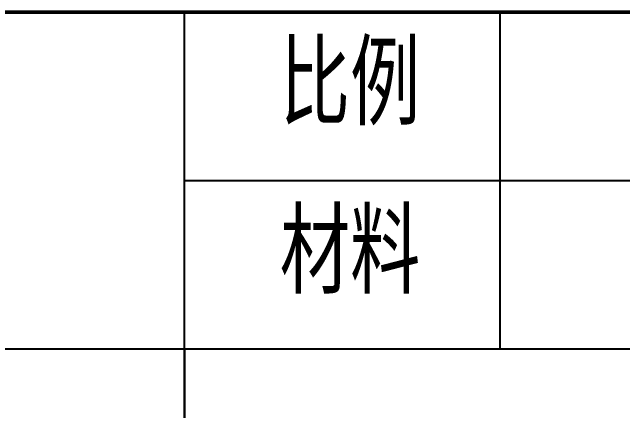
# Model space of a CAD drawing. Header units: millimetres. Extents: x 0 to 1320, y -350 to 297.
# Drawn here: x 771.81 to 800.86, y -326.95 to -308 of the extents above; entities that cross this region are included whole.
import ezdxf

# ---------------------------------------------------------------- set-up
doc = ezdxf.new("R2010")
doc.units = ezdxf.units.MM
doc.styles.add('Annotative', font='simfang.ttf', dxfattribs={"width": 0.7})

msp = doc.modelspace()

# ---------------------------------------------------------------- linework, layer by layer
at = {"lineweight": 50}
msp.add_lwpolyline([(720, -340), (860, -340), (860, -308), (720, -308), (720, -340)], dxfattribs=at)
at = {"lineweight": 25}
for points in [[(780, -340), (780, -308)], [(795, -308), (795, -324)], [(780, -316), (860, -316)], [(720, -324), (735, -324), (780, -324), (780, -340)], [(780, -324), (860, -324)]]:
    msp.add_lwpolyline(points, dxfattribs=at)

# ---------------------------------------------------------------- texts
at = {"char_height": 3.5, "attachment_point": 1, "style": 'Annotative'}
for s, insert in [('比例', (784.541, -309.5)), ('材料', (784.541, -317.5))]:
    msp.add_mtext(s, dxfattribs=dict(at, insert=insert))

doc.saveas('drawing.dxf')
